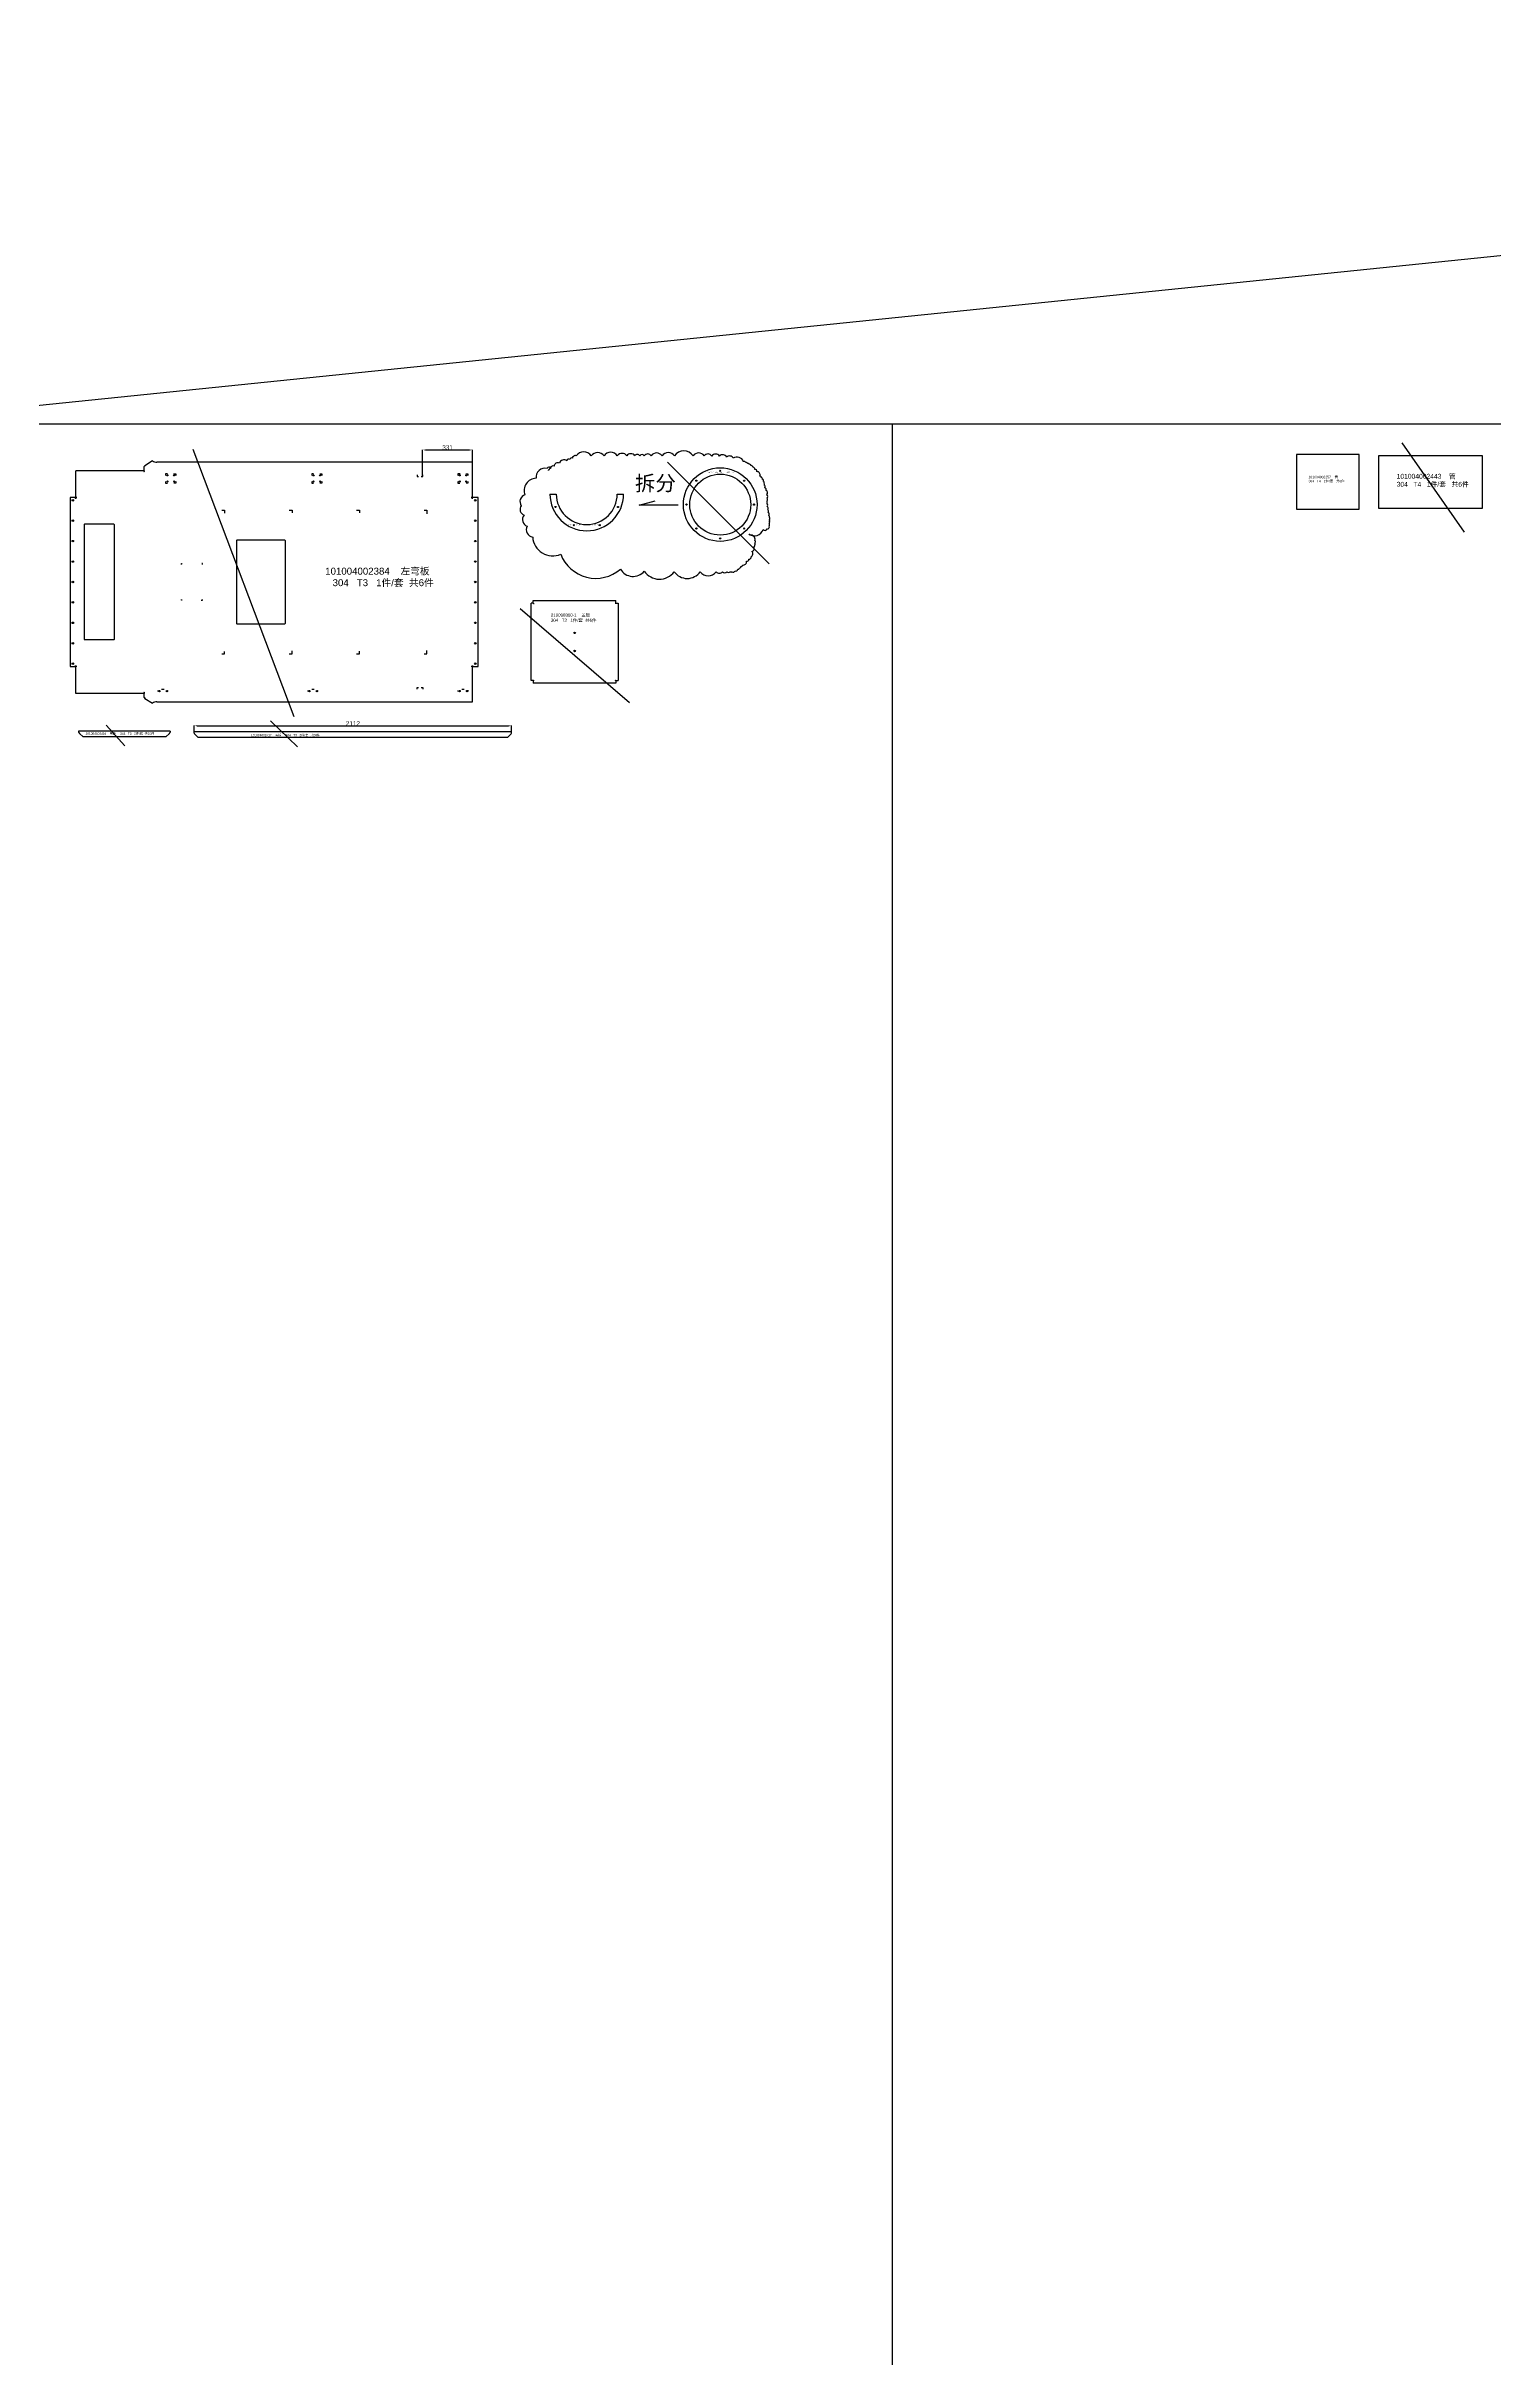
# Model space of a CAD drawing. Extents: x -89772 to 15958, y -15806 to 15762.
# Drawn here: x -49922 to -40288, y -416 to 14974 of the extents above; entities that cross this region are included whole.
import ezdxf

# ---------------------------------------------------------------- set-up
doc = ezdxf.new("R2010")
doc.units = 0
doc.linetypes.add('CENTERX2', pattern=[20.32, 12.7, -2.54, 2.54, -2.54])
doc.layers.get('0').update_dxf_attribs({"linetype": 'CONTINUOUS'})
doc.layers.get('DEFPOINTS').update_dxf_attribs({"linetype": 'CONTINUOUS'})
doc.styles.get("Standard").update_dxf_attribs({"font": 'arial.ttf'})
doc.dimstyles.new('ISO-25', dxfattribs={"dimtxt": 30, "dimasz": 20, "dimexe": 1.25, "dimexo": 0.625, "dimtad": 1, "dimtxsty": 'STANDARD', "dimcen": 2.5, "dimazin": 3, "dimtfac": 1, "dimtmove": 0, "dimatfit": 3})

# ---------------------------------------------------------------- blocks, each defined once
blk = doc.blocks.new('101004002523___法兰')
at = {"color": 7, "linetype": 'CONTINUOUS'}
for centre, radius in [((-25193, 1049), 245), ((-25193, 1049), 203), ((-25193, 1274), 4), ((-25352, 1208), 4), ((-25034, 1208), 4), ((-25418, 1049), 4), ((-24968, 1049), 4), ((-25352, 890), 4), ((-25193, 824), 4), ((-25034, 890), 4)]:
    blk.add_circle(centre, radius, dxfattribs=at)
at = {"color": 3, "insert": (-25293, 1267), "char_height": 6.4, "width": 204.97, "attachment_point": 1}
blk.add_mtext('101004002523   {\\fSimSun|b0|i0|c134|p2;法兰  } 304   T3   1{\\fSimSun|b0|i0|c134|p2;件}/{\\fSimSun|b0|i0|c134|p2;套}   {\\fSimSun|b0|i0|c134|p2;共}6{\\fSimSun|b0|i0|c134|p2;+6件}', dxfattribs=at)
blk = doc.blocks.new('12')
at = {"color": 7, "linetype": 'CONTINUOUS'}
for p, q in [((-26402, 1195), (-26360, 1195)), ((-25954, 1195), (-25912, 1195))]:
    blk.add_line(p, q, dxfattribs=at)
for centre in [(-26365, 1109), (-25949, 1109), (-26243, 988), (-26071, 988)]:
    blk.add_circle(centre, 4, dxfattribs=at)
for radius in [245, 203]:
    blk.add_arc((-26157, 1195), radius, 180, 0, dxfattribs=at)
at = {"color": 3, "insert": (-26279, 993), "char_height": 6.4, "width": 216.23, "attachment_point": 1}
blk.add_mtext('101004002523   {\\fSimSun|b0|i0|c134|p2;法兰  } 304   T3   2{\\fSimSun|b0|i0|c134|p2;件}/{\\fSimSun|b0|i0|c134|p2;套}   {\\fSimSun|b0|i0|c134|p2;共}12+12{\\fSimSun|b0|i0|c134|p2;件}', dxfattribs=at)
blk = doc.blocks.new('101004002384____左弯板')
at = {"color": 7, "linetype": 'CONTINUOUS'}
for p, q in [((-46783, 12181), (-46787, 12175)), ((-46787, 12142), (-46787, 12175)), ((-46731, 12213), (-46783, 12181)), ((-44602, 12204), (-46702, 12204)), ((-44602, 11973), (-44602, 12204)), ((-47242, 11973), (-47242, 12148)), ((-46788, 12148), (-47242, 12148)), ((-46788, 12148), (-46788, 12142)), ((-47280, 11969), (-47280, 10844)), ((-47240, 11969), (-47280, 11969)), ((-47246, 11966), (-47240, 11966)), ((-47246, 11966), (-47246, 11966)), ((-47239, 11966), (-47246, 11966)), ((-47239, 11973), (-47242, 11973)), ((-47240, 11966), (-47240, 11969)), ((-47239, 11973), (-47239, 11966)), ((-44602, 11973), (-44605, 11973)), ((-44605, 11966), (-44605, 11973)), ((-44605, 11969), (-44605, 11966)), ((-44565, 11969), (-44605, 11969)), ((-44599, 11966), (-44605, 11966)), ((-44605, 11966), (-44599, 11966)), ((-44599, 11966), (-44599, 11966)), ((-44565, 10844), (-44565, 11969)), ((-47187, 11788), (-47187, 11026)), ((-46988, 11791), (-47184, 11791)), ((-46985, 11026), (-46985, 11788)), ((-46173, 11682), (-46173, 11132)), ((-45850, 11685), (-46170, 11685)), ((-45847, 11132), (-45847, 11682)), ((-46170, 11129), (-45850, 11129)), ((-47184, 11023), (-46988, 11023)), ((-47280, 10844), (-47240, 10844)), ((-47246, 10847), (-47239, 10847)), ((-47246, 10847), (-47246, 10847)), ((-47240, 10847), (-47246, 10847)), ((-47242, 10665), (-47242, 10841)), ((-47239, 10841), (-47242, 10841)), ((-47240, 10844), (-47240, 10847)), ((-47239, 10847), (-47239, 10841)), ((-44605, 10847), (-44605, 10844)), ((-44599, 10847), (-44605, 10847)), ((-44605, 10847), (-44599, 10847)), ((-44605, 10841), (-44605, 10847)), ((-44605, 10844), (-44565, 10844)), ((-44602, 10841), (-44605, 10841)), ((-44602, 10609), (-44602, 10841)), ((-44599, 10847), (-44599, 10847)), ((-46788, 10665), (-47242, 10665)), ((-46788, 10672), (-46788, 10665)), ((-46787, 10639), (-46787, 10672)), ((-46787, 10639), (-46783, 10632)), ((-46783, 10632), (-46731, 10600)), ((-46702, 10609), (-44602, 10609))]:
    blk.add_line(p, q, dxfattribs=at)
at = {"color": 6, "linetype": 'CENTERX2'}
for p, q in [((-46781, 12178), (-46785, 12178)), ((-44602, 12178), (-44607, 12178)), ((-46787, 12145), (-46785, 12145)), ((-44607, 12145), (-44602, 12145)), ((-47243, 11962), (-47243, 11966)), ((-47237, 11969), (-47239, 11969)), ((-44605, 11969), (-44608, 11969)), ((-44602, 11966), (-44602, 11964)), ((-47243, 10847), (-47243, 10851)), ((-47236, 10844), (-47239, 10844)), ((-44605, 10844), (-44609, 10844)), ((-44602, 10851), (-44602, 10847)), ((-46783, 10668), (-46787, 10668)), ((-46781, 10636), (-46785, 10636)), ((-44602, 10668), (-44606, 10668)), ((-44602, 10636), (-44605, 10636))]:
    blk.add_line(p, q, dxfattribs=at)
at = {"color": 6, "linetype": 'CONTINUOUS'}
for p, q in [((-46631, 12127), (-46644, 12127)), ((-46644, 12127), (-46644, 12115)), ((-46644, 12077), (-46644, 12066)), ((-46644, 12066), (-46631, 12066)), ((-46592, 12127), (-46577, 12127)), ((-46577, 12066), (-46590, 12066)), ((-46577, 12127), (-46577, 12115)), ((-46577, 12077), (-46577, 12066)), ((-45660, 12127), (-45671, 12127)), ((-45671, 12127), (-45671, 12117)), ((-45671, 12077), (-45671, 12066)), ((-45671, 12066), (-45660, 12066)), ((-45617, 12127), (-45604, 12127)), ((-45604, 12066), (-45617, 12066)), ((-45604, 12127), (-45604, 12117)), ((-45604, 12076), (-45604, 12066)), ((-44970, 12120), (-44970, 12109)), ((-44970, 12109), (-44960, 12109)), ((-44944, 12109), (-44933, 12109)), ((-44933, 12109), (-44933, 12120)), ((-44684, 12127), (-44699, 12127)), ((-44699, 12127), (-44699, 12115)), ((-44699, 12076), (-44699, 12066)), ((-44699, 12066), (-44687, 12066)), ((-44646, 12127), (-44632, 12127)), ((-44632, 12066), (-44643, 12066)), ((-44632, 12127), (-44632, 12115)), ((-44632, 12076), (-44632, 12066)), ((-46271, 11886), (-46252, 11886)), ((-46252, 11886), (-46252, 11865)), ((-45822, 11886), (-45803, 11886)), ((-45803, 11886), (-45803, 11867)), ((-45373, 11886), (-45354, 11886)), ((-45354, 11886), (-45354, 11868)), ((-44924, 11886), (-44905, 11886)), ((-44905, 11886), (-44905, 11861)), ((-46271, 10928), (-46252, 10928)), ((-46252, 10928), (-46252, 10945)), ((-45822, 10928), (-45803, 10928)), ((-45803, 10928), (-45803, 10949)), ((-45373, 10928), (-45354, 10928)), ((-45354, 10928), (-45354, 10947)), ((-44924, 10928), (-44905, 10928)), ((-44905, 10928), (-44905, 10951)), ((-46694, 10677), (-46694, 10685)), ((-46655, 10691), (-46671, 10691)), ((-46629, 10678), (-46629, 10685)), ((-45695, 10677), (-45695, 10685)), ((-45656, 10691), (-45671, 10691)), ((-45630, 10677), (-45630, 10685)), ((-44970, 10693), (-44970, 10704)), ((-44970, 10704), (-44960, 10704)), ((-44944, 10704), (-44933, 10704)), ((-44933, 10704), (-44933, 10693)), ((-44696, 10677), (-44696, 10685)), ((-44656, 10691), (-44673, 10691)), ((-44631, 10677), (-44631, 10686))]:
    blk.add_line(p, q, dxfattribs=at)
at = {"color": 1, "linetype": 'CONTINUOUS'}
for p, q in [((-46539, 11524), (-46539, 11529)), ((-46539, 11529), (-46535, 11529)), ((-46399, 11529), (-46404, 11529)), ((-46399, 11524), (-46399, 11529)), ((-46539, 11285), (-46539, 11290)), ((-46533, 11285), (-46539, 11285)), ((-46407, 11285), (-46399, 11285)), ((-46399, 11285), (-46399, 11290))]:
    blk.add_line(p, q, dxfattribs=at)
at = {"color": 7, "linetype": 'CONTINUOUS'}
for centre, radius in [((-46632, 12117), 3.5), ((-46632, 12076), 3.5), ((-46588, 12117), 3.5), ((-46588, 12076), 3.5), ((-45660, 12117), 3.5), ((-45660, 12076), 3.5), ((-45616, 12117), 3.5), ((-45616, 12076), 3.5), ((-44687, 12117), 3.5), ((-44687, 12076), 3.5), ((-44643, 12117), 3.5), ((-44643, 12076), 3.5), ((-47262, 11951), 5), ((-44583, 11951), 5), ((-47262, 11815), 5), ((-44583, 11815), 5), ((-47262, 11679), 5), ((-47262, 11543), 5), ((-44583, 11679), 5), ((-44583, 11543), 5), ((-47262, 11407), 5), ((-44583, 11407), 5), ((-47262, 11271), 5), ((-44583, 11271), 5), ((-47262, 11135), 5), ((-44583, 11135), 5), ((-47262, 10999), 5), ((-44583, 10999), 5), ((-47262, 10863), 5), ((-44583, 10863), 5), ((-46686, 10681), 4.5), ((-46636, 10681), 4.5), ((-45687, 10681), 4.5), ((-45637, 10681), 4.5), ((-44688, 10681), 4.5), ((-44638, 10681), 4.5)]:
    blk.add_circle(centre, radius, dxfattribs=at)
for centre, radius, start, end in [((-46702, 12254), 50, 234.709, 270), ((-46788, 12142), 0.3, 180, 360), ((-47184, 11788), 3, 90, 180), ((-46988, 11788), 3, 0, 90), ((-46170, 11682), 3, 90, 180), ((-45850, 11682), 3, 0, 90), ((-46170, 11132), 3, 180, 270), ((-45850, 11132), 3, 270, 0), ((-47184, 11026), 3, 180, 270), ((-46988, 11026), 3, 270, 0), ((-46788, 10672), 0.3, 0, 180), ((-46702, 10559), 50, 90, 125.291)]:
    blk.add_arc(centre, radius, start, end, dxfattribs=at)
at = {"color": 3, "insert": (-45582, 11502), "char_height": 46.08, "width": 720.93, "attachment_point": 1}
blk.add_mtext('101004002384    {\\fSimSun|b0|i0|c134|p2;左弯板  } 304   T3   1{\\fSimSun|b0|i0|c134|p2;件}/{\\fSimSun|b0|i0|c134|p2;套}  {\\fSimSun|b0|i0|c134|p2;共}6{\\fSimSun|b0|i0|c134|p2;件}', dxfattribs=at)
blk = doc.blocks.new('101004002417____弯板')
at = {"color": 7, "linetype": 'CONTINUOUS'}
for p, q in [((-44342, 10410), (-46454, 10410)), ((-46454, 10401), (-46454, 10410)), ((-46454, 10401), (-46451, 10395)), ((-46427, 10371), (-46451, 10395)), ((-44369, 10371), (-46427, 10371)), ((-44345, 10395), (-44369, 10371)), ((-44345, 10395), (-44342, 10401)), ((-44342, 10401), (-44342, 10410))]:
    blk.add_line(p, q, dxfattribs=at)
at = {"color": 6, "linetype": 'CENTERX2'}
for p, q in [((-46452, 10398), (-46449, 10398)), ((-44347, 10398), (-44343, 10398))]:
    blk.add_line(p, q, dxfattribs=at)
at = {"color": 3, "insert": (-46076, 10395), "char_height": 14.746, "width": 486.54, "attachment_point": 1}
blk.add_mtext('101004002417    {\\fSimSun|b0|i0|c134|p2;弯板  } 304   T3   2{\\fSimSun|b0|i0|c134|p2;件}/{\\fSimSun|b0|i0|c134|p2;套}  {\\fSimSun|b0|i0|c134|p2;共}24{\\fSimSun|b0|i0|c134|p2;件}', dxfattribs=at)
blk = doc.blocks.new('*D131')
at = {"color": 0}
for p, q in [((-48937, 10411), (-48937, 10451)), ((-48917, 10449), (-46845, 10449)), ((-46825, 10411), (-46825, 10451))]:
    blk.add_line(p, q, dxfattribs=at)
for points in [[(-48917, 10453), (-48917, 10446), (-48937, 10449)], [(-46845, 10453), (-46845, 10446), (-46825, 10449)]]:
    blk.add_solid(points, dxfattribs=at)
at = {"layer": 'DEFPOINTS', "color": 0}
for p in [(-48937, 10410), (-46825, 10449), (-46825, 10410)]:
    blk.add_point(p, dxfattribs=at)
at = {"color": 0, "insert": (-47881, 10465), "char_height": 30, "attachment_point": 5}
blk.add_mtext('2112', dxfattribs=at)
blk = doc.blocks.new('101004002416____弯板')
at = {"color": 7, "linetype": 'CONTINUOUS'}
for p, q in [((-47223, 10414), (-47223, 10405)), ((-46613, 10414), (-47223, 10414)), ((-47223, 10405), (-47220, 10405)), ((-47220, 10405), (-47217, 10399)), ((-47193, 10375), (-47217, 10399)), ((-46643, 10375), (-47193, 10375)), ((-46619, 10399), (-46643, 10375)), ((-46619, 10399), (-46616, 10405)), ((-46613, 10405), (-46616, 10405)), ((-46613, 10414), (-46613, 10405))]:
    blk.add_line(p, q, dxfattribs=at)
at = {"color": 6, "linetype": 'CENTERX2'}
for p, q in [((-47218, 10402), (-47216, 10402)), ((-46620, 10402), (-46617, 10402))]:
    blk.add_line(p, q, dxfattribs=at)
at = {"color": 3, "insert": (-47177, 10405), "char_height": 14.746, "width": 486.54, "attachment_point": 1}
blk.add_mtext('101004002416    {\\fSimSun|b0|i0|c134|p2;弯板  } 304   T3   2{\\fSimSun|b0|i0|c134|p2;件}/{\\fSimSun|b0|i0|c134|p2;套}  {\\fSimSun|b0|i0|c134|p2;共}24{\\fSimSun|b0|i0|c134|p2;件}', dxfattribs=at)
blk = doc.blocks.new('210090300-1____盖板')
at = {"color": 7, "linetype": 'CONTINUOUS'}
for p, q in [((-44212, 10751), (-44212, 11265)), ((-44197, 11265), (-44212, 11265)), ((-44197, 11265), (-44197, 11283)), ((-44197, 11283), (-43647, 11283)), ((-43647, 11265), (-43647, 11283)), ((-43647, 11265), (-43632, 11265)), ((-43632, 11265), (-43632, 10751)), ((-44197, 10751), (-44212, 10751)), ((-44197, 10751), (-44197, 10733)), ((-43647, 10733), (-44197, 10733)), ((-43647, 10751), (-43632, 10751)), ((-43647, 10751), (-43647, 10733))]:
    blk.add_line(p, q, dxfattribs=at)
at = {"color": 6, "linetype": 'CENTERX2'}
for p, q in [((-44196, 11265), (-44197, 11265)), ((-44195, 11264), (-44195, 11263)), ((-43650, 11263), (-43650, 11264)), ((-43647, 11265), (-43648, 11265)), ((-44197, 10751), (-44196, 10751)), ((-44195, 10753), (-44195, 10752)), ((-43650, 10752), (-43650, 10753)), ((-43648, 10751), (-43647, 10751))]:
    blk.add_line(p, q, dxfattribs=at)
at = {"color": 1}
for p, q in [((-44197, 11265), (-44195, 11264)), ((-44195, 11264), (-44192, 11263)), ((-43650, 11264), (-43652, 11263)), ((-43650, 11264), (-43652, 11263)), ((-43647, 11265), (-43650, 11264)), ((-43647, 11265), (-43650, 11264)), ((-44197, 10751), (-44195, 10752)), ((-44195, 10752), (-44192, 10753)), ((-43650, 10752), (-43652, 10753)), ((-43647, 10751), (-43650, 10752))]:
    blk.add_line(p, q, dxfattribs=at)
at = {"color": 6, "linetype": 'CONTINUOUS'}
for centre in [(-43922, 11068), (-43922, 10948)]:
    blk.add_circle(centre, 5, dxfattribs=at)
at = {"color": 3, "insert": (-44080, 11197), "char_height": 20.736, "width": 326.11, "attachment_point": 1}
blk.add_mtext('210090300-1    {\\fSimSun|b0|i0|c134|p2;盖板  } 304   T3   1{\\fSimSun|b0|i0|c134|p2;件}/{\\fSimSun|b0|i0|c134|p2;套}  {\\fSimSun|b0|i0|c134|p2;共}6{\\fSimSun|b0|i0|c134|p2;件}', dxfattribs=at)
blk = doc.blocks.new('101004002443____管')
at = {"color": 7, "linetype": 'CONTINUOUS'}
for p, q in [((-40363, 12247), (-41054, 12247)), ((-41054, 12247), (-41054, 11898)), ((-40363, 11898), (-40363, 12247)), ((-41054, 11898), (-40363, 11898))]:
    blk.add_line(p, q, dxfattribs=at)
at = {"color": 3, "insert": (-40934, 12127), "char_height": 32, "width": 486.3, "attachment_point": 1}
blk.add_mtext('101004002443    {\\fSimSun|b0|i0|c134|p2;管  } 304   T4   1{\\fSimSun|b0|i0|c134|p2;件}/{\\fSimSun|b0|i0|c134|p2;套}   {\\fSimSun|b0|i0|c134|p2;共}6{\\fSimSun|b0|i0|c134|p2;件}', dxfattribs=at)
blk = doc.blocks.new('101004002257____管')
at = {"color": 7, "linetype": 'CONTINUOUS'}
for p, q in [((-41229, 12251), (-41646, 12251)), ((-41646, 12251), (-41646, 11887)), ((-41229, 11887), (-41229, 12251)), ((-41646, 11887), (-41229, 11887))]:
    blk.add_line(p, q, dxfattribs=at)
at = {"color": 3, "insert": (-41566, 12108), "char_height": 16, "width": 245.92, "attachment_point": 1}
blk.add_mtext('101004002257    {\\fSimSun|b0|i0|c134|p2;管  } 304   T4   1{\\fSimSun|b0|i0|c134|p2;件}/{\\fSimSun|b0|i0|c134|p2;套}   {\\fSimSun|b0|i0|c134|p2;共}6{\\fSimSun|b0|i0|c134|p2;件}', dxfattribs=at)
blk = doc.blocks.new('*D206')
at = {"color": 0}
for p, q in [((-47417, 12110), (-47417, 12287)), ((-47397, 12286), (-47106, 12286)), ((-47086, 12110), (-47086, 12287))]:
    blk.add_line(p, q, dxfattribs=at)
for points in [[(-47397, 12289), (-47397, 12283), (-47417, 12286)], [(-47106, 12289), (-47106, 12283), (-47086, 12286)]]:
    blk.add_solid(points, dxfattribs=at)
at = {"layer": 'DEFPOINTS', "color": 0}
for p in [(-47086, 12286), (-47417, 12109), (-47086, 12109)]:
    blk.add_point(p, dxfattribs=at)
at = {"color": 0, "insert": (-47251, 12302), "char_height": 30, "attachment_point": 5}
blk.add_mtext('331', dxfattribs=at)

msp = doc.modelspace()

# ---------------------------------------------------------------- linework, layer by layer
at = {"color": 2}
msp.add_line((-71447.723, 10384.162), (-26652.134, 14973.949), dxfattribs=at)
at = {"color": 1}
for p, q in [((-89772.475, 12460.351), (15958.459, 12460.351)), ((-44291.595, 12460.351), (-44291.595, -15805.745)), ((-40898.663, 12334.075), (-40483.779, 11738.094)), ((-48946.44, 12290.238), (-48273.615, 10510.679)), ((-46767.234, 11231.222), (-46039.399, 10604.531)), ((-48428.889, 10483.637), (-48248.934, 10309.159)), ((-49522.393, 10452.828), (-49398.805, 10315.537))]:
    msp.add_line(p, q, dxfattribs=at)
at = {"color": 4}
for p, q in [((-45786.247, 12203.929), (-45109.779, 11527.461)), ((-45974.756, 11918.954), (-45869.84, 11948.384)), ((-45715.227, 11918.954), (-45974.756, 11918.954))]:
    msp.add_line(p, q, dxfattribs=at)
msp.add_lwpolyline([(-46566.187, 12169.631, 0.52056705), (-46569.881, 12169.631, 0.52056705), (-46569.881, 12169.631, 0.52056705), (-46573.575, 12169.631, 0.52056705), (-46573.575, 12169.631, 0.52056705), (-46588.351, 12162.248, 0.52056705), (-46588.351, 12162.248, 0.52056705), (-46662.229, 12097.648, 0.52056705), (-46662.229, 12097.648, 0.52056705), (-46736.107, 11986.906, 0.52056705), (-46736.107, 11986.906, 0.52056705), (-46760.117, 11914.923, 0.52056705), (-46760.117, 11914.923, 0.52056705), (-46741.648, 11852.168, 0.52056705), (-46741.648, 11852.168, 0.52056705), (-46721.331, 11778.34, 0.52056705), (-46721.331, 11778.34, 0.52056705), (-46684.392, 11706.357, 0.52056705), (-46684.392, 11706.357, 0.52056705), (-46497.85, 11591.923, 0.52056705), (-46497.85, 11591.923, 0.52056705), (-46100.755, 11492.254, 0.52056705), (-46100.755, 11492.254, 0.52056705), (-45941.917, 11479.334, 0.52056705), (-45941.917, 11479.334, 0.52056705), (-45742.446, 11475.643, 0.52056705), (-45742.446, 11475.643, 0.52056705), (-45568.832, 11475.643, 0.52056705), (-45568.832, 11475.643, 0.52056705), (-45463.556, 11475.643, 0.52056705), (-45463.556, 11475.643, 0.52056705), (-45421.076, 11475.643, 0.52056705), (-45421.076, 11475.643, 0.52056705), (-45391.525, 11475.643, 0.52056705), (-45391.525, 11475.643, 0.52056705), (-45369.361, 11475.643, 0.52056705), (-45369.361, 11475.643, 0.52056705), (-45358.28, 11475.643, 0.52056705), (-45358.28, 11475.643, 0.52056705), (-45337.963, 11481.18, 0.52056705), (-45337.963, 11481.18, 0.52056705), (-45319.494, 11492.254, 0.52056705), (-45319.494, 11492.254, 0.52056705), (-45308.412, 11499.637, 0.52056705), (-45308.412, 11499.637, 0.52056705), (-45299.177, 11510.711, 0.52056705), (-45299.177, 11510.711, 0.52056705), (-45288.096, 11519.94, 0.52056705), (-45288.096, 11519.94, 0.52056705), (-45260.391, 11545.78, 0.52056705), (-45260.391, 11545.78, 0.52056705), (-45245.616, 11558.7, 0.52056705), (-45245.616, 11558.7, 0.52056705), (-45230.84, 11575.311, 0.52056705), (-45230.84, 11575.311, 0.52056705), (-45225.299, 11610.38, 0.52056705), (-45225.299, 11610.38, 0.52056705), (-45212.371, 11641.757, 0.52056705), (-45212.371, 11641.757, 0.52056705), (-45206.83, 11654.677, 0.52056705), (-45206.83, 11654.677, 0.52056705), (-45206.83, 11665.751, 0.52056705), (-45206.83, 11665.751, 0.52056705), (-45204.983, 11684.208, 0.52056705), (-45204.983, 11684.208, 0.52056705), (-45238.228, 11719.277, 0.52056705), (-45238.228, 11719.277, 0.52056705), (-45243.769, 11722.968, 0.52056705), (-45243.769, 11722.968, 0.52056705), (-45243.769, 11724.814, 0.52056705), (-45243.769, 11724.814, 0.52056705), (-45151.421, 11756.191, 0.52056705), (-45151.421, 11756.191, 0.52056705), (-45123.717, 11759.883, 0.52056705), (-45123.717, 11759.883, 0.52056705), (-45118.176, 11761.728, 0.52056705), (-45118.176, 11761.728, 0.52056705), (-45110.788, 11780.185, 0.52056705), (-45110.788, 11780.185, 0.52056705), (-45110.788, 11793.105, 0.52056705), (-45110.788, 11793.105, 0.52056705), (-45108.941, 11800.488, 0.52056705), (-45108.941, 11800.488, 0.52056705), (-45108.941, 11809.717, 0.52056705), (-45108.941, 11809.717, 0.52056705), (-45108.941, 11817.1, 0.52056705), (-45108.941, 11817.1, 0.52056705), (-45108.941, 11824.483, 0.52056705), (-45108.941, 11824.483, 0.52056705), (-45108.941, 11835.557, 0.52056705), (-45108.941, 11835.557, 0.52056705), (-45112.635, 11848.477, 0.52056705), (-45112.635, 11848.477, 0.52056705), (-45118.176, 11870.625, 0.52056705), (-45118.176, 11870.625, 0.52056705), (-45120.023, 11889.083, 0.52056705), (-45120.023, 11889.083, 0.52056705), (-45123.717, 11909.386, 0.52056705), (-45123.717, 11909.386, 0.52056705), (-45125.564, 11927.843, 0.52056705), (-45125.564, 11927.843, 0.52056705), (-45125.564, 11937.071, 0.52056705), (-45125.564, 11937.071, 0.52056705), (-45125.564, 11948.146, 0.52056705), (-45125.564, 11948.146, 0.52056705), (-45125.564, 11964.757, 0.52056705), (-45125.564, 11964.757, 0.52056705), (-45125.564, 11988.751, 0.52056705), (-45125.564, 11988.751, 0.52056705), (-45132.952, 12018.283, 0.52056705), (-45132.952, 12018.283, 0.52056705), (-45138.492, 12034.894, 0.52056705), (-45138.492, 12034.894, 0.52056705), (-45144.033, 12051.506, 0.52056705), (-45144.033, 12051.506, 0.52056705), (-45145.88, 12064.426, 0.52056705), (-45145.88, 12064.426, 0.52056705), (-45149.574, 12077.346, 0.52056705), (-45149.574, 12077.346, 0.52056705), (-45155.115, 12090.266, 0.52056705), (-45155.115, 12090.266, 0.52056705), (-45164.35, 12103.186, 0.52056705), (-45164.35, 12103.186, 0.52056705), (-45171.738, 12112.414, 0.52056705), (-45171.738, 12112.414, 0.52056705), (-45192.054, 12141.945, 0.52056705), (-45192.054, 12141.945, 0.52056705), (-45206.83, 12156.711, 0.52056705), (-45206.83, 12156.711, 0.52056705), (-45219.758, 12171.477, 0.52056705), (-45219.758, 12171.477, 0.52056705), (-45232.687, 12182.551, 0.52056705), (-45232.687, 12182.551, 0.52056705), (-45243.769, 12191.78, 0.52056705), (-45243.769, 12191.78, 0.52056705), (-45253.004, 12195.471, 0.52056705), (-45253.004, 12195.471, 0.52056705), (-45265.932, 12201.008, 0.52056705), (-45265.932, 12201.008, 0.52056705), (-45282.555, 12208.391, 0.52056705), (-45282.555, 12208.391, 0.52056705), (-45349.045, 12230.54, 0.52056705), (-45349.045, 12230.54, 0.52056705), (-45393.372, 12237.923, 0.52056705), (-45393.372, 12237.923, 0.52056705), (-45441.393, 12245.305, 0.52056705), (-45441.393, 12245.305, 0.52056705), (-45493.107, 12245.305, 0.52056705), (-45493.107, 12245.305, 0.52056705), (-45542.975, 12247.151, 0.52056705), (-45542.975, 12247.151, 0.52056705), (-45616.853, 12247.151, 0.52056705), (-45616.853, 12247.151, 0.52056705), (-45740.599, 12247.151, 0.52056705), (-45740.599, 12247.151, 0.52056705), (-45823.712, 12247.151, 0.52056705), (-45823.712, 12247.151, 0.52056705), (-45895.743, 12247.151, 0.52056705), (-45895.743, 12247.151, 0.52056705), (-45941.917, 12247.151, 0.52056705), (-45941.917, 12247.151, 0.52056705), (-45971.468, 12247.151, 0.52056705), (-45971.468, 12247.151, 0.52056705), (-46004.713, 12247.151, 0.52056705), (-46004.713, 12247.151, 0.52056705), (-46058.275, 12247.151, 0.52056705), (-46058.275, 12247.151, 0.52056705), (-46121.071, 12247.151, 0.52056705), (-46121.071, 12247.151, 0.52056705), (-46209.725, 12247.151, 0.52056705), (-46209.725, 12247.151, 0.52056705), (-46294.685, 12247.151, 0.52056705), (-46294.685, 12247.151, 0.52056705), (-46394.42, 12247.151, 0.52056705), (-46394.42, 12247.151, 0.52056705), (-46411.043, 12243.46, 0.52056705), (-46411.043, 12243.46, 0.52056705), (-46420.278, 12232.385, 0.52056705), (-46420.278, 12232.385, 0.52056705), (-46436.9, 12223.157, 0.52056705), (-46436.9, 12223.157, 0.52056705), (-46457.217, 12213.928, 0.52056705), (-46457.217, 12213.928, 0.52056705), (-46507.085, 12197.317, 0.52056705), (-46507.085, 12197.317, 0.52056705), (-46542.177, 12178.86, 0.52056705), (-46542.177, 12178.86, 0.52056705), (-46566.187, 12162.248, 0.52056705), (-46566.187, 12162.248, 0.52056705), (-46575.422, 12154.865, 0.52056705), (-46575.422, 12154.865, 0.52056705), (-46577.269, 12151.174, 0.52056705), (-46577.269, 12151.174, 0.52056705), (-46580.963, 12149.328, 0.52056705), (-46580.963, 12149.328)], format="xyb", dxfattribs=at)

# ---------------------------------------------------------------- block references
at = {"color": 1}
for name, p in [('101004002384____左弯板', (-2483.441, 0)), ('101004002257____管', (45.572, 5.727)), ('101004002443____管', (0, 0)), ('210090300-1____盖板', (-2483.441, 0)), ('101004002416____弯板', (-2483.441, 0)), ('101004002417____弯板', (-2483.441, 0))]:
    msp.add_blockref(name, p, dxfattribs=at)
at = {"color": 4}
for name, p in [('101004002523___法兰', (-20243.168, 10873.318)), ('12', (-20167.465, 10797.615))]:
    msp.add_blockref(name, p, dxfattribs=at)

# ---------------------------------------------------------------- texts
at = {"color": 1, "insert": (-46003.837, 12114.402), "char_height": 100, "width": 632.35544, "attachment_point": 1}
msp.add_mtext('{\\fSimSun|b0|i0|c134|p2;拆分}', dxfattribs=at)

# ---------------------------------------------------------------- dimensions: what is measured, and where the dimension line sits
at = {"color": 1}
for base, p1, p2, picture, middle in [((-47085.868, 12286.009), (-47416.868, 12109.106), (-47085.868, 12109.106), '*D206', (-47251.368, 12301.961)), ((-46825.28, 10449.439), (-48937.28, 10410.179), (-46825.28, 10410.179), '*D131', (-47881.28, 10465.126))]:
    dim = msp.add_linear_dim(base=base, p1=p1, p2=p2, dimstyle='ISO-25', dxfattribs=at)
    dim.commit()
    dim.dimension.update_dxf_attribs({"geometry": picture, "text_midpoint": middle})

doc.saveas('drawing.dxf')
